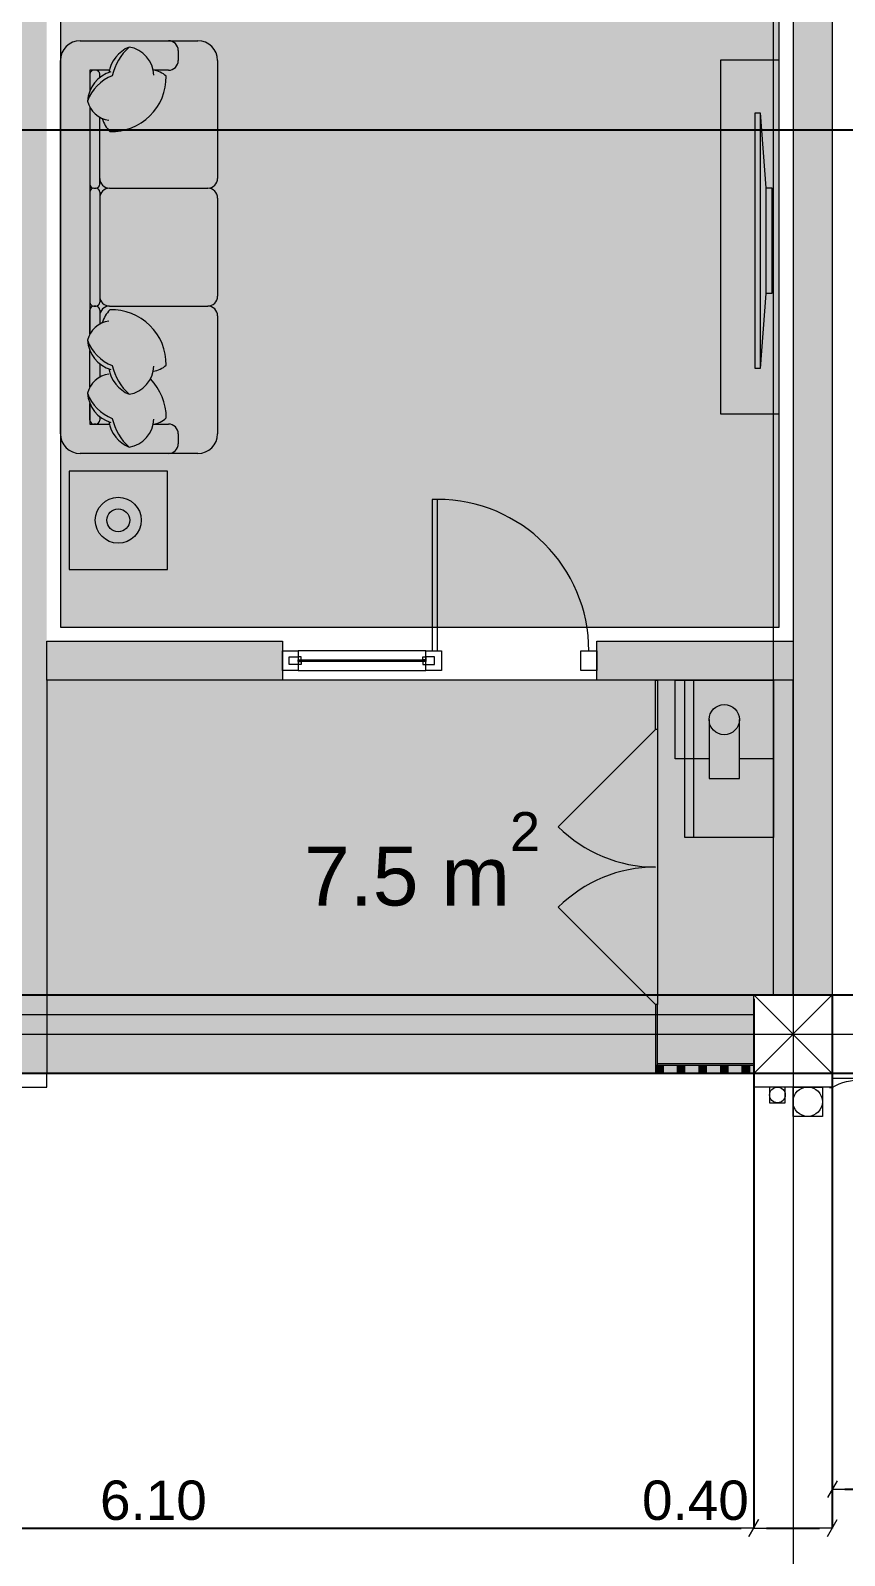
# Model space of a CAD drawing. Header units: millimetres. Extents: x 475616349 to 476941521, y 4620115302 to 4621446928.
# Drawn here: x 476506623 to 476510767, y 4620338040 to 4620345799 of the extents above; entities that cross this region are included whole.
import ezdxf

# ---------------------------------------------------------------- set-up
doc = ezdxf.new("R2010")
doc.units = ezdxf.units.MM
doc.header["$MEASUREMENT"] = 0
for name, color, linetype, lineweight in [('2D Drafting - General_Pen_No__1_Pen_No__7', 7, 'Continuous', 0), ('2D Drafting - General_Pen_No__250_Pen_No__7_Pen_No__250', 7, 'Continuous', 0), ('2D Drafting - General_Pen_No__250_Pen_No__7_Pen_No__7', 7, 'Continuous', 0), ('2D Drafting - General_Pen_No__7_Pen_No__7_Pen_No__7', 7, 'Continuous', 0), ('Doors_Pen_No__7_Pen_No__7_Pen_No__7', 7, 'Continuous', 0), ('G-Anno-Nplt_Pen_No__151', 151, 'Continuous', 0), ('G-Anno-Nplt_Pen_No__4', 7, 'Continuous', 0), ('G-Anno-Nplt_Pen_No__7', 7, 'Continuous', 0), ('gegmebi_Pen_No__1_Pen_No__7', 7, 'Continuous', 0), ('gegmebi_Pen_No__7_Pen_No__7', 7, 'Continuous', 0), ('kar-panjara_Pen_No__7_Pen_No__7_Pen_No__7', 7, 'Continuous', 0), ('New_0_Pen_No__7', 7, 'Continuous', 0), ('New_2D Drafting - General_Pen_No__250_Pen_No__7_Pen_No__255', 255, 'Continuous', 0), ('New_2D Drafting - General_Pen_No__2_Pen_No__250', 7, 'Continuous', 0), ('New_2D Drafting - General_Pen_No__30_Pen_No__9_Pen_No__9_Pen_No__255', 255, 'Continuous', 0), ('New_2D Drafting - General_Pen_No__30_Pen_No__9_Pen_No__9_Pen_No__7', 7, 'Continuous', 0), ('New_G-Anno-Nplt_Pen_No__4', 7, 'Continuous', 0), ('New_G-Anno-Nplt_Pen_No__42', 250, 'Continuous', 0), ('New_reg_nak_Pen_No__250', 7, 'Continuous', 0), ('New_reg_nak_Pen_No__7', 7, 'Continuous', 0), ('New_Structural - Bearing_Pen_No__250', 7, 'Continuous', 0), ('zoma_Pen_No__5_Pen_No__5', 5, 'Continuous', 0)]:
    doc.layers.add(name, color=color, linetype=linetype, lineweight=lineweight)
doc.layers.add('New_--aveji_Pen_No__251', color=7, linetype='Continuous', lineweight=0, true_color=0x656565)
doc.layers.add('zoma', color=7, linetype='Continuous')
doc.styles.add('GENERATED_STYLE_1', font='arial.ttf')
doc.styles.add('GENERATED_STYLE_2', font='arial.ttf')
doc.dimstyles.new('GENERATED_STYLE__10', dxfattribs={"dimtxt": 100, "dimasz": 68.640772, "dimexe": 0.18, "dimexo": 900, "dimgap": 0.09, "dimtad": 1, "dimtih": 1, "dimtoh": 1, "dimlfac": 0.001, "dimzin": 0, "dimdsep": 46, "dimtxsty": 'GENERATED_STYLE_2', "dimblk": 'ARROWHEAD_2', "dimblk1": 'ARROWHEAD_2', "dimblk2": 'ARROWHEAD_2', "dimcen": 0.09, "dimclrd": 7, "dimclre": 7, "dimclrt": 7, "dimadec": 0, "dimazin": 0, "dimtfac": 1, "dimtdec": 4, "dimtmove": 0, "dimatfit": 3, "dimfxl": 1, "dimtolj": 1, "dimtzin": 0, "dimarcsym": 0})
doc.dimstyles.new('GENERATED_STYLE__25', dxfattribs={"dimtxt": 20, "dimasz": 64.421331, "dimexe": 0.18, "dimexo": 3, "dimgap": 0.09, "dimtad": 1, "dimlfac": 0.001, "dimzin": 0, "dimdsep": 46, "dimtxsty": 'GENERATED_STYLE_1', "dimblk": 'ARROWHEAD_2', "dimblk1": 'ARROWHEAD_2', "dimblk2": 'ARROWHEAD_2', "dimcen": 0.09, "dimclrd": 7, "dimclre": 7, "dimclrt": 7, "dimadec": 0, "dimazin": 0, "dimtfac": 1, "dimtdec": 4, "dimtmove": 0, "dimatfit": 3, "dimfxl": 1, "dimtolj": 1, "dimtzin": 0, "dimarcsym": 0})
doc.dimstyles.new('GENERATED_STYLE__29', dxfattribs={"dimtxt": 80.000001, "dimasz": 38, "dimexe": 0.18, "dimexo": 3, "dimgap": 0.09, "dimtad": 1, "dimlfac": 0.001, "dimzin": 0, "dimdsep": 46, "dimtxsty": 'GENERATED_STYLE_2', "dimblk": 'ARROWHEAD_2', "dimblk1": 'ARROWHEAD_2', "dimblk2": 'ARROWHEAD_2', "dimcen": 0.09, "dimclrd": 142, "dimclre": 142, "dimclrt": 142, "dimadec": 0, "dimazin": 0, "dimtfac": 1, "dimtdec": 4, "dimtmove": 0, "dimatfit": 3, "dimfxl": 1, "dimtolj": 1, "dimtzin": 0, "dimarcsym": 0})
doc.dimstyles.new('GENERATED_STYLE__3', dxfattribs={"dimtxt": 200, "dimasz": 64.421331, "dimexe": 0.18, "dimexo": 3, "dimgap": 0.09, "dimtad": 1, "dimtih": 1, "dimtoh": 1, "dimlfac": 0.001, "dimzin": 0, "dimdsep": 46, "dimtxsty": 'GENERATED_STYLE_2', "dimblk": 'ARROWHEAD_2', "dimblk1": 'ARROWHEAD_2', "dimblk2": 'ARROWHEAD_2', "dimcen": 0.09, "dimclrd": 142, "dimclre": 142, "dimclrt": 142, "dimadec": 0, "dimazin": 0, "dimtfac": 1, "dimtdec": 4, "dimtmove": 2, "dimatfit": 3, "dimfxl": 1, "dimtolj": 1, "dimtzin": 0, "dimarcsym": 0})
doc.dimstyles.new('GENERATED_STYLE__9', dxfattribs={"dimtxt": 100, "dimasz": 68.640772, "dimexe": 0.18, "dimexo": 900, "dimgap": 0.09, "dimtad": 1, "dimlfac": 0.001, "dimzin": 0, "dimdsep": 46, "dimtxsty": 'GENERATED_STYLE_2', "dimblk": 'ARROWHEAD_2', "dimblk1": 'ARROWHEAD_2', "dimblk2": 'ARROWHEAD_2', "dimcen": 0.09, "dimclrd": 7, "dimclre": 7, "dimclrt": 7, "dimadec": 0, "dimazin": 0, "dimtfac": 1, "dimtdec": 4, "dimtmove": 0, "dimatfit": 3, "dimfxl": 1, "dimtolj": 1, "dimtzin": 0, "dimarcsym": 0})

# ---------------------------------------------------------------- blocks, each defined once
blk = doc.blocks.new('ARROWHEAD_2')
at = {"color": 0, "linetype": 'Continuous', "lineweight": 0}
for p, q in [((0, 0), (-1, 0)), ((-0.38, -0.66), (0.38, 0.66))]:
    blk.add_line(p, q, dxfattribs=at)
blk = doc.blocks.new('*D4052')
at = {"layer": 'Defpoints', "color": 0, "linetype": 'Continuous', "transparency": 16777216}
for p in [(476504205.1, 4620340893.3), (476510305.1, 4620340876), (476510305.1, 4620338180.3)]:
    blk.add_point(p, dxfattribs=at)
at = {"layer": 'zoma', "color": 142, "linetype": 'Continuous', "lineweight": -2, "transparency": 16777216}
for p, q in [((476504205.1, 4620340890.3), (476504205.1, 4620338180.1)), ((476510305.1, 4620340873), (476510305.1, 4620338180.1)), ((476504269.5, 4620338180.3), (476510240.7, 4620338180.3))]:
    blk.add_line(p, q, dxfattribs=at)
at = {"layer": 'zoma', "color": 142, "linetype": 'Continuous', "lineweight": -2, "transparency": 16777216, "xscale": 64.4213309708986, "yscale": 64.4213309708986, "zscale": 64.4213309708986, "rotation": 180}
blk.add_blockref('ARROWHEAD_2', (476504205.1, 4620338180.3), dxfattribs=at)
at = {"layer": 'zoma', "color": 142, "linetype": 'Continuous', "lineweight": -2, "transparency": 16777216, "xscale": 64.4213309708986, "yscale": 64.4213309708986, "zscale": 64.4213309708986}
blk.add_blockref('ARROWHEAD_2', (476510305.1, 4620338180.3), dxfattribs=at)
at = {"layer": 'zoma', "color": 142, "linetype": 'Continuous', "lineweight": 0, "transparency": 16777216, "insert": (476507248.8, 4620338320.3), "char_height": 200, "attachment_point": 5, "style": 'GENERATED_STYLE_2'}
blk.add_mtext('\\A1;6.10', dxfattribs=at)
blk = doc.blocks.new('*D4053')
at = {"layer": 'Defpoints', "color": 0, "linetype": 'Continuous', "transparency": 16777216}
for p in [(476510305.1, 4620340876), (476510705.1, 4620340893.3), (476510705.1, 4620338180.3)]:
    blk.add_point(p, dxfattribs=at)
at = {"layer": 'zoma', "color": 142, "linetype": 'Continuous', "lineweight": -2, "transparency": 16777216}
for p, q in [((476510305.1, 4620340873), (476510305.1, 4620338180.1)), ((476510705.1, 4620340890.3), (476510705.1, 4620338180.1)), ((476510369.5, 4620338180.3), (476510640.7, 4620338180.3))]:
    blk.add_line(p, q, dxfattribs=at)
at = {"layer": 'zoma', "color": 142, "linetype": 'Continuous', "lineweight": -2, "transparency": 16777216, "xscale": 64.4213309708986, "yscale": 64.4213309708986, "zscale": 64.4213309708986, "rotation": 180}
blk.add_blockref('ARROWHEAD_2', (476510305.1, 4620338180.3), dxfattribs=at)
at = {"layer": 'zoma', "color": 142, "linetype": 'Continuous', "lineweight": -2, "transparency": 16777216, "xscale": 64.4213309708986, "yscale": 64.4213309708986, "zscale": 64.4213309708986}
blk.add_blockref('ARROWHEAD_2', (476510705.1, 4620338180.3), dxfattribs=at)
at = {"layer": 'zoma', "color": 142, "linetype": 'Continuous', "lineweight": 0, "transparency": 16777216, "insert": (476510008.2, 4620338320.3), "char_height": 200, "attachment_point": 5, "style": 'GENERATED_STYLE_2'}
blk.add_mtext('\\A1;0.40', dxfattribs=at)
blk = doc.blocks.new('*D4054')
at = {"layer": 'Defpoints', "color": 0, "linetype": 'Continuous', "transparency": 16777216}
for p in [(476510705.1, 4620340893.3), (476511005.1, 4620340893.7), (476511005.1, 4620338377.4)]:
    blk.add_point(p, dxfattribs=at)
at = {"layer": 'zoma', "color": 7, "linetype": 'Continuous', "lineweight": -2, "transparency": 16777216}
for p, q in [((476510705.1, 4620340890.3), (476510705.1, 4620338377.2)), ((476511005.1, 4620340890.7), (476511005.1, 4620338377.2)), ((476510769.5, 4620338377.4), (476510940.7, 4620338377.4))]:
    blk.add_line(p, q, dxfattribs=at)
at = {"layer": 'zoma', "color": 7, "linetype": 'Continuous', "lineweight": -2, "transparency": 16777216, "xscale": 64.4213309708986, "yscale": 64.4213309708986, "zscale": 64.4213309708986, "rotation": 180}
blk.add_blockref('ARROWHEAD_2', (476510705.1, 4620338377.4), dxfattribs=at)
at = {"layer": 'zoma', "color": 7, "linetype": 'Continuous', "lineweight": -2, "transparency": 16777216, "xscale": 64.4213309708986, "yscale": 64.4213309708986, "zscale": 64.4213309708986}
blk.add_blockref('ARROWHEAD_2', (476511005.1, 4620338377.4), dxfattribs=at)
at = {"layer": 'zoma', "color": 7, "linetype": 'Continuous', "lineweight": 0, "transparency": 16777216, "insert": (476510848.8, 4620338387.7), "char_height": 20, "attachment_point": 5, "style": 'GENERATED_STYLE_1'}
blk.add_mtext('\\A1;0.30', dxfattribs=at)
blk = doc.blocks.new('*D3923')
at = {"layer": 'Defpoints', "color": 0, "linetype": 'Continuous', "transparency": 16777216}
for p in [(476467805.1, 4620355693.7), (476533682.1, 4620355693.7), (476467805.1, 4620340493.7)]:
    blk.add_point(p, dxfattribs=at)
at = {"layer": 'zoma', "color": 7, "linetype": 'Continuous', "lineweight": -2, "transparency": 16777216}
for p, q in [((476468705.1, 4620355693.7), (476533682.3, 4620355693.7)), ((476533682.1, 4620355625.1), (476533682.1, 4620348251.7)), ((476533682.1, 4620340562.4), (476533682.1, 4620347923.8)), ((476468705.1, 4620340493.7), (476533682.3, 4620340493.7))]:
    blk.add_line(p, q, dxfattribs=at)
at = {"layer": 'zoma', "color": 7, "linetype": 'Continuous', "lineweight": -2, "transparency": 16777216, "xscale": 68.64077230571034, "yscale": 68.64077230571034, "zscale": 68.64077230571034}
for p, rotation in [((476533682.1, 4620355693.7), 90), ((476533682.1, 4620340493.7), 270)]:
    blk.add_blockref('ARROWHEAD_2', p, dxfattribs=dict(at, rotation=rotation))
at = {"layer": 'zoma', "color": 7, "linetype": 'Continuous', "lineweight": 0, "transparency": 16777216, "insert": (476533682.1, 4620348087.8), "char_height": 100, "attachment_point": 5, "rotation": 90, "style": 'GENERATED_STYLE_2'}
blk.add_mtext('\\A1;15.20', dxfattribs=at)
blk = doc.blocks.new('*D3924')
at = {"layer": 'Defpoints', "color": 0, "linetype": 'Continuous', "transparency": 16777216}
for p in [(476467805.1, 4620340893.7), (476533022.8, 4620340893.7), (476467805.1, 4620340493.7)]:
    blk.add_point(p, dxfattribs=at)
at = {"layer": 'zoma', "color": 7, "linetype": 'Continuous', "lineweight": -2, "transparency": 16777216}
for p, q in [((476468705.1, 4620340893.7), (476533022.9, 4620340893.7)), ((476533022.8, 4620340825.1), (476533022.8, 4620340562.4)), ((476468705.1, 4620340493.7), (476533022.9, 4620340493.7)), ((476533022.8, 4620340493.7), (476533022.8, 4620340196.9))]:
    blk.add_line(p, q, dxfattribs=at)
at = {"layer": 'zoma', "color": 7, "linetype": 'Continuous', "lineweight": -2, "transparency": 16777216, "xscale": 68.64077230571034, "yscale": 68.64077230571034, "zscale": 68.64077230571034}
for p, rotation in [((476533022.8, 4620340893.7), 90), ((476533022.8, 4620340493.7), 270)]:
    blk.add_blockref('ARROWHEAD_2', p, dxfattribs=dict(at, rotation=rotation))
at = {"layer": 'zoma', "color": 7, "linetype": 'Continuous', "lineweight": 0, "transparency": 16777216, "insert": (476532893, 4620340196.9), "char_height": 100, "attachment_point": 5, "rotation": 90, "style": 'GENERATED_STYLE_2'}
blk.add_mtext('\\A1;0.40', dxfattribs=at)
blk = doc.blocks.new('*D3925')
at = {"layer": 'Defpoints', "color": 0, "linetype": 'Continuous', "transparency": 16777216}
for p in [(476531705.1, 4620345093.7), (476532893, 4620345093.7), (476467805.1, 4620340893.7)]:
    blk.add_point(p, dxfattribs=at)
at = {"layer": 'zoma', "color": 7, "linetype": 'Continuous', "lineweight": -2, "transparency": 16777216}
for p, q in [((476532605.1, 4620345093.7), (476532893.2, 4620345093.7)), ((476532893, 4620345025.1), (476532893, 4620343119.2)), ((476532893, 4620340962.4), (476532893, 4620342855.6)), ((476468705.1, 4620340893.7), (476532893.2, 4620340893.7))]:
    blk.add_line(p, q, dxfattribs=at)
at = {"layer": 'zoma', "color": 7, "linetype": 'Continuous', "lineweight": -2, "transparency": 16777216, "xscale": 68.64077230571034, "yscale": 68.64077230571034, "zscale": 68.64077230571034}
for p, rotation in [((476532893, 4620345093.7), 90), ((476532893, 4620340893.7), 270)]:
    blk.add_blockref('ARROWHEAD_2', p, dxfattribs=dict(at, rotation=rotation))
at = {"layer": 'zoma', "color": 7, "linetype": 'Continuous', "lineweight": 0, "transparency": 16777216, "insert": (476532893, 4620342987.4), "char_height": 100, "attachment_point": 5, "rotation": 90, "style": 'GENERATED_STYLE_2'}
blk.add_mtext('\\A1;4.20', dxfattribs=at)
blk = doc.blocks.new('*D3926')
at = {"layer": 'Defpoints', "color": 0, "linetype": 'Continuous', "transparency": 16777216}
for p in [(476467805.1, 4620345293.7), (476533022.8, 4620345293.7), (476531705.1, 4620345093.7)]:
    blk.add_point(p, dxfattribs=at)
at = {"layer": 'zoma', "color": 7, "linetype": 'Continuous', "lineweight": -2, "transparency": 16777216}
for p, q in [((476468705.1, 4620345293.7), (476533022.9, 4620345293.7)), ((476533022.8, 4620345225.1), (476533022.8, 4620345162.4)), ((476532605.1, 4620345093.7), (476533022.9, 4620345093.7)), ((476533022.8, 4620345093.7), (476533022.8, 4620344796.9))]:
    blk.add_line(p, q, dxfattribs=at)
at = {"layer": 'zoma', "color": 7, "linetype": 'Continuous', "lineweight": -2, "transparency": 16777216, "xscale": 68.64077230571034, "yscale": 68.64077230571034, "zscale": 68.64077230571034}
for p, rotation in [((476533022.8, 4620345293.7), 90), ((476533022.8, 4620345093.7), 270)]:
    blk.add_blockref('ARROWHEAD_2', p, dxfattribs=dict(at, rotation=rotation))
at = {"layer": 'zoma', "color": 7, "linetype": 'Continuous', "lineweight": 0, "transparency": 16777216, "insert": (476532893, 4620344796.9), "char_height": 100, "attachment_point": 5, "rotation": 90, "style": 'GENERATED_STYLE_2'}
blk.add_mtext('\\A1;0.20', dxfattribs=at)
blk = doc.blocks.new('*D3927')
at = {"layer": 'Defpoints', "color": 0, "linetype": 'Continuous', "transparency": 16777216}
for p in [(476467805.1, 4620347893.7), (476532893, 4620347893.7), (476467805.1, 4620345293.7)]:
    blk.add_point(p, dxfattribs=at)
at = {"layer": 'zoma', "color": 7, "linetype": 'Continuous', "lineweight": -2, "transparency": 16777216}
for p, q in [((476468705.1, 4620347893.7), (476532893.2, 4620347893.7)), ((476532893, 4620347825.1), (476532893, 4620346718.1)), ((476532893, 4620345362.4), (476532893, 4620346456.8)), ((476468705.1, 4620345293.7), (476532893.2, 4620345293.7))]:
    blk.add_line(p, q, dxfattribs=at)
at = {"layer": 'zoma', "color": 7, "linetype": 'Continuous', "lineweight": -2, "transparency": 16777216, "xscale": 68.64077230571034, "yscale": 68.64077230571034, "zscale": 68.64077230571034}
for p, rotation in [((476532893, 4620347893.7), 90), ((476532893, 4620345293.7), 270)]:
    blk.add_blockref('ARROWHEAD_2', p, dxfattribs=dict(at, rotation=rotation))
at = {"layer": 'zoma', "color": 7, "linetype": 'Continuous', "lineweight": 0, "transparency": 16777216, "insert": (476532893, 4620346587.4), "char_height": 100, "attachment_point": 5, "rotation": 90, "style": 'GENERATED_STYLE_2'}
blk.add_mtext('\\A1;2.60', dxfattribs=at)
blk = doc.blocks.new('*D3947')
at = {"layer": 'Defpoints', "color": 0, "linetype": 'Continuous', "transparency": 16777216}
for p in [(476467805.1, 4620340493.8), (476531355.1, 4620340493.8), (476531705.1, 4620330975.6)]:
    blk.add_point(p, dxfattribs=at)
at = {"layer": 'zoma', "color": 7, "linetype": 'Continuous', "lineweight": -2, "transparency": 16777216}
for p, q in [((476468705.1, 4620340493.8), (476531355.3, 4620340493.8)), ((476531355.1, 4620340425.1), (476531355.1, 4620335848.4)), ((476531355.1, 4620331044.3), (476531355.1, 4620335589.5)), ((476530805.1, 4620330975.6), (476531354.9, 4620330975.6))]:
    blk.add_line(p, q, dxfattribs=at)
at = {"layer": 'zoma', "color": 7, "linetype": 'Continuous', "lineweight": -2, "transparency": 16777216, "xscale": 68.64077230571034, "yscale": 68.64077230571034, "zscale": 68.64077230571034}
for p, rotation in [((476531355.1, 4620340493.8), 90), ((476531355.1, 4620330975.6), 270)]:
    blk.add_blockref('ARROWHEAD_2', p, dxfattribs=dict(at, rotation=rotation))
at = {"layer": 'zoma', "color": 7, "linetype": 'Continuous', "lineweight": 0, "transparency": 16777216, "insert": (476531355.1, 4620335719), "char_height": 100, "attachment_point": 5, "rotation": 90, "style": 'GENERATED_STYLE_2'}
blk.add_mtext('\\A1;9.52', dxfattribs=at)

msp = doc.modelspace()

# ---------------------------------------------------------------- hatches: boundary and pattern name
at = {"layer": '2D Drafting - General_Pen_No__250_Pen_No__7_Pen_No__7', "linetype": 'Continuous', "lineweight": 0}
for points in [[(476506505.502, 4620340693.278), (476506705.502, 4620340693.278), (476506705.502, 4620347893.269), (476506505.502, 4620347893.269)], [(476510505.084, 4620347893.269), (476510505.084, 4620340893.269), (476510705.084, 4620340893.269), (476510705.084, 4620347893.269)], [(476507905.504, 4620342493.269), (476506705.502, 4620342493.269), (476506705.502, 4620342693.269), (476507905.504, 4620342693.269)], [(476510505.084, 4620342493.269), (476509505.504, 4620342493.269), (476509505.504, 4620342693.269), (476510505.084, 4620342693.269)], [(476509815.084, 4620342493.268), (476509815.084, 4620342243.268), (476509805.084, 4620342243.268), (476509805.084, 4620342493.268)], [(476509805.084, 4620340843.268), (476509805.084, 4620340533.268), (476509815.084, 4620340533.268), (476509815.084, 4620340843.268)], [(476506705.502, 4620340493.278), (476506204.847, 4620340493.278), (476506204.847, 4620340693.278), (476506705.502, 4620340693.278)], [(476509815.084, 4620340543.268), (476510305.084, 4620340543.268), (476510305.084, 4620340533.268), (476509815.084, 4620340533.268)]]:
    msp.add_hatch(color=7, dxfattribs=at).paths.add_polyline_path(points)
at = {"layer": 'G-Anno-Nplt_Pen_No__151', "linetype": 'Continuous', "lineweight": 0, "true_color": 0x1f2f3f}
msp.add_hatch(color=169, dxfattribs=at).paths.add_polyline_path([(476504205.077, 4620350363.602), (476504605.044, 4620350363.602), (476504605.044, 4620349753.226), (476504275.077, 4620349753.226), (476504275.077, 4620348363.269), (476504275.077, 4620348163.269), (476506775.502, 4620348163.269), (476506775.502, 4620342763.269), (476510435.077, 4620342763.269), (476510435.077, 4620347823.269), (476510235.084, 4620347823.269), (476510235.084, 4620348123.269), (476510035.084, 4620348123.269), (476510035.084, 4620348803.457), (476510435.077, 4620348803.457), (476510435.077, 4620354323.269), (476507334.895, 4620354323.269), (476507334.895, 4620355423.269), (476504275.076, 4620355423.269), (476504275.077, 4620355223.269), (476504275.077, 4620351960.906), (476504205.077, 4620351960.906)])
at = {"layer": 'New_2D Drafting - General_Pen_No__250_Pen_No__7_Pen_No__255', "linetype": 'Continuous', "lineweight": 0}
for points in [[(476510405.084, 4620342493.265), (476509905.084, 4620342493.261), (476509905.087, 4620342093.265), (476510078.073, 4620342093.267), (476510078.073, 4620341993.264), (476510232.099, 4620341993.265), (476510232.098, 4620342093.268), (476510405.087, 4620342093.27)], [(476510405.084, 4620342493.265), (476509955.084, 4620342493.265), (476509955.084, 4620341693.265), (476510405.084, 4620341693.265)]]:
    msp.add_hatch(color=255, dxfattribs=at).paths.add_polyline_path(points)
at = {"layer": 'New_2D Drafting - General_Pen_No__30_Pen_No__9_Pen_No__9_Pen_No__255', "linetype": 'Continuous', "lineweight": 0}
for points in [[(476509845.084, 4620340493.268), (476509845.084, 4620340533.268), (476509805.084, 4620340533.268), (476509805.084, 4620340493.268)], [(476509955.084, 4620340493.268), (476509955.084, 4620340533.268), (476509915.084, 4620340533.268), (476509915.084, 4620340493.268)], [(476510065.084, 4620340493.268), (476510065.084, 4620340533.268), (476510025.084, 4620340533.268), (476510025.084, 4620340493.268)], [(476510175.084, 4620340493.268), (476510175.084, 4620340533.268), (476510135.084, 4620340533.268), (476510135.084, 4620340493.268)], [(476510285.084, 4620340493.268), (476510285.084, 4620340533.268), (476510245.084, 4620340533.268), (476510245.084, 4620340493.268)]]:
    msp.add_hatch(color=255, dxfattribs=at).paths.add_polyline_path(points)
at = {"layer": 'New_G-Anno-Nplt_Pen_No__42', "linetype": 'Continuous', "lineweight": 0}
msp.add_hatch(color=250, dxfattribs=at).paths.add_polyline_path([(476506705.502, 4620342493.269), (476506705.502, 4620340493.269), (476510305.084, 4620340493.269), (476510305.084, 4620340893.269), (476510505.084, 4620340893.269), (476510505.084, 4620342493.269)])

# ---------------------------------------------------------------- linework, layer by layer
at = {"layer": '2D Drafting - General_Pen_No__1_Pen_No__7', "color": 7, "linetype": 'Continuous', "lineweight": 0}
for p, q in [((476510305.084, 4620340493.269), (476510705.084, 4620340893.269)), ((476510705.084, 4620340493.269), (476510305.084, 4620340893.269))]:
    msp.add_line(p, q, dxfattribs=at)
at = {"layer": '2D Drafting - General_Pen_No__1_Pen_No__7', "color": 7, "linetype": 'Continuous', "lineweight": 0, "flags": 128}
for points in [[(476510405.084, 4620340893.269), (476510405.084, 4620347893.269), (476510705.084, 4620347893.269), (476510705.084, 4620340893.269)], [(476510705.084, 4620340493.269), (476510305.084, 4620340493.269), (476510305.084, 4620340893.269), (476510705.084, 4620340893.269)], [(476510305.084, 4620340493.269), (476504205.084, 4620340493.269), (476504205.084, 4620340793.269), (476510305.084, 4620340793.269)]]:
    msp.add_lwpolyline(points, close=True, dxfattribs=at)
at = {"layer": '2D Drafting - General_Pen_No__1_Pen_No__7', "color": 7, "linetype": 'Continuous', "lineweight": 0}
for centre, radius in [((476510425.835, 4620340383.75), 40), ((476510580.064, 4620340349.097), 75)]:
    msp.add_circle(centre, radius, dxfattribs=at)
at = {"layer": '2D Drafting - General_Pen_No__250_Pen_No__7_Pen_No__250', "color": 7, "linetype": 'Continuous', "lineweight": 0, "flags": 128}
for points in [[(476507905.504, 4620342493.269), (476506705.502, 4620342493.269), (476506705.502, 4620342693.269), (476507905.504, 4620342693.269)], [(476510505.084, 4620342493.269), (476509505.504, 4620342493.269), (476509505.504, 4620342693.269), (476510505.084, 4620342693.269)], [(476509815.084, 4620342493.268), (476509815.084, 4620342243.268), (476509805.084, 4620342243.268), (476509805.084, 4620342493.268)], [(476509805.084, 4620340843.268), (476509805.084, 4620340533.268), (476509815.084, 4620340533.268), (476509815.084, 4620340843.268)], [(476509815.084, 4620340543.268), (476510305.084, 4620340543.268), (476510305.084, 4620340533.268), (476509815.084, 4620340533.268)]]:
    msp.add_lwpolyline(points, close=True, dxfattribs=at)
at = {"layer": '2D Drafting - General_Pen_No__7_Pen_No__7_Pen_No__7', "color": 7, "linetype": 'Continuous', "lineweight": 0, "flags": 128}
msp.add_lwpolyline([(476507985.509, 4620342543.306), (476508635.509, 4620342543.335), (476508635.504, 4620342643.274), (476507985.504, 4620342643.246)], close=True, dxfattribs=at)
at = {"layer": '2D Drafting - General_Pen_No__7_Pen_No__7_Pen_No__7', "color": 7, "linetype": 'Continuous', "lineweight": 0}
msp.add_arc((476508695.193, 4620342643.287), 770.311, 0.0057374, 90.0025306, dxfattribs=at)
at = {"layer": 'Doors_Pen_No__7_Pen_No__7_Pen_No__7', "color": 7, "linetype": 'Continuous', "lineweight": 0, "flags": 128}
msp.add_lwpolyline([(476508668.527, 4620342643.286), (476508695.193, 4620342643.287), (476508695.159, 4620343413.598), (476508668.493, 4620343413.597)], close=True, dxfattribs=at)
at = {"layer": 'G-Anno-Nplt_Pen_No__4', "color": 7, "linetype": 'Continuous', "lineweight": 0, "flags": 128}
msp.add_lwpolyline([(476504205.077, 4620350363.602), (476504605.044, 4620350363.602), (476504605.044, 4620349753.226), (476504275.077, 4620349753.226), (476504275.077, 4620348363.269), (476504275.077, 4620348163.269), (476506775.502, 4620348163.269), (476506775.502, 4620342763.269), (476510435.077, 4620342763.269), (476510435.077, 4620347823.269), (476510235.084, 4620347823.269), (476510235.084, 4620348123.269), (476510035.084, 4620348123.269), (476510035.084, 4620348803.457), (476510435.077, 4620348803.457), (476510435.077, 4620354323.269), (476507334.895, 4620354323.269), (476507334.895, 4620355423.269), (476504275.076, 4620355423.269), (476504275.077, 4620355223.269), (476504275.077, 4620351960.906), (476504205.077, 4620351960.906)], close=True, dxfattribs=at)
at = {"layer": 'gegmebi_Pen_No__1_Pen_No__7', "color": 7, "linetype": 'Continuous', "lineweight": 0, "flags": 128}
for points in [[(476510078.073, 4620342093.267), (476509905.087, 4620342093.265), (476509905.084, 4620342493.261), (476510405.084, 4620342493.265), (476510405.087, 4620342093.27), (476510232.098, 4620342093.268)], [(476510078.071, 4620342293.265), (476510078.073, 4620341993.264), (476510232.099, 4620341993.265), (476510232.097, 4620342293.266)]]:
    msp.add_lwpolyline(points, dxfattribs=at)
at = {"layer": 'gegmebi_Pen_No__7_Pen_No__7', "color": 7, "linetype": 'Continuous', "lineweight": 0}
for p, q in [((476510385.835, 4620340423.75), (476510385.835, 4620340343.75)), ((476510465.835, 4620340423.75), (476510385.835, 4620340423.75)), ((476510465.835, 4620340343.75), (476510465.835, 4620340423.75)), ((476510505.064, 4620340274.097), (476510505.064, 4620340424.097)), ((476510505.064, 4620340424.097), (476510655.064, 4620340424.097)), ((476510655.064, 4620340424.097), (476510655.064, 4620340274.097)), ((476510385.835, 4620340343.75), (476510465.835, 4620340343.75)), ((476510655.064, 4620340274.097), (476510505.064, 4620340274.097))]:
    msp.add_line(p, q, dxfattribs=at)
at = {"layer": 'kar-panjara_Pen_No__7_Pen_No__7_Pen_No__7', "color": 7, "linetype": 'Continuous', "lineweight": 0, "flags": 128}
for points in [[(476507985.509, 4620342543.306), (476507905.509, 4620342543.303), (476507905.504, 4620342643.303), (476507985.504, 4620342643.306)], [(476507940.506, 4620342613.244), (476507985.506, 4620342613.246), (476507985.506, 4620342598.246), (476507985.507, 4620342588.246), (476508000.507, 4620342588.246), (476508000.507, 4620342573.246), (476507940.507, 4620342573.244)], [(476508000.506, 4620342613.246), (476507985.506, 4620342613.246), (476507985.506, 4620342598.246), (476508000.506, 4620342598.246)], [(476507985.506, 4620342598.246), (476508635.506, 4620342598.274), (476508635.507, 4620342588.274), (476507985.507, 4620342588.246)], [(476508620.506, 4620342613.274), (476508635.506, 4620342613.274), (476508635.506, 4620342598.274), (476508620.506, 4620342598.274)], [(476508680.506, 4620342613.276), (476508635.506, 4620342613.274), (476508635.506, 4620342598.274), (476508635.507, 4620342588.274), (476508620.507, 4620342588.274), (476508620.507, 4620342573.274), (476508680.507, 4620342573.276)], [(476508715.509, 4620342543.278), (476508635.509, 4620342543.274), (476508635.504, 4620342643.274), (476508715.504, 4620342643.278)], [(476509505.509, 4620342543.355), (476509425.509, 4620342543.352), (476509425.504, 4620342643.352), (476509505.504, 4620342643.355)]]:
    msp.add_lwpolyline(points, close=True, dxfattribs=at)
at = {"layer": 'New_--aveji_Pen_No__251', "color": 251, "linetype": 'Continuous', "lineweight": 0, "true_color": 0x656565}
for points in [[(476510135.078, 4620345648.83), (476510135.077, 4620343848.83), (476510435.077, 4620343848.83), (476510435.078, 4620345648.83)], [(476510366.477, 4620344461.433), (476510338.387, 4620344080.157), (476510312.554, 4620344080.157), (476510312.555, 4620345380.157), (476510338.387, 4620345380.157), (476510366.477, 4620344998.882)]]:
    msp.add_lwpolyline(points, close=True, dxfattribs=at)
for points in [[(476510338.387, 4620345380.157), (476510338.387, 4620344080.157)], [(476510366.477, 4620344998.882), (476510396.477, 4620344998.882), (476510396.477, 4620344461.433), (476510366.477, 4620344461.433)]]:
    msp.add_lwpolyline(points, dxfattribs=at)
at = {"layer": 'New_0_Pen_No__7', "color": 7, "linetype": 'Continuous', "lineweight": 0}
for p, q in [((476506875.502, 4620345747.252), (476507475.502, 4620345747.252)), ((476507375.502, 4620345697.252), (476507375.502, 4620345647.252)), ((476506775.502, 4620343747.252), (476506775.502, 4620345647.252)), ((476507023.764, 4620345597.252), (476506925.502, 4620345597.252)), ((476506925.502, 4620345597.252), (476506925.502, 4620345492.066)), ((476506955.502, 4620345597.252), (476506945.502, 4620345597.252)), ((476507325.502, 4620345597.252), (476507248.034, 4620345597.252)), ((476507575.502, 4620345647.252), (476507575.502, 4620345047.252)), ((476506925.502, 4620345577.252), (476506925.502, 4620345492.066)), ((476506975.502, 4620345559.096), (476506975.502, 4620345577.252)), ((476506925.502, 4620345408.884), (476506925.502, 4620344254.968)), ((476506975.502, 4620345017.252), (476506975.502, 4620345358.537)), ((476506945.502, 4620344997.252), (476506955.502, 4620344997.252)), ((476506945.502, 4620344997.252), (476506955.502, 4620344997.252)), ((476506975.502, 4620344977.252), (476506975.502, 4620344417.252)), ((476507025.502, 4620344997.252), (476507525.502, 4620344997.252)), ((476507575.502, 4620344947.252), (476507575.502, 4620344447.252)), ((476506925.502, 4620344254.968), (476506925.502, 4620344377.252)), ((476506955.502, 4620344397.252), (476506945.502, 4620344397.252)), ((476506945.502, 4620344397.252), (476506955.502, 4620344397.252)), ((476506975.502, 4620344377.252), (476506975.502, 4620344305.315)), ((476507025.502, 4620344397.252), (476507525.502, 4620344397.252)), ((476507575.502, 4620344347.252), (476507575.502, 4620343747.252)), ((476506925.502, 4620343985.62), (476506925.502, 4620344171.786)), ((476506975.502, 4620344104.756), (476506975.502, 4620344035.967)), ((476506925.502, 4620343817.252), (476506925.502, 4620343902.438)), ((476506925.502, 4620343902.438), (476506925.502, 4620343797.252)), ((476506975.502, 4620343835.408), (476506975.502, 4620343817.252)), ((476506925.502, 4620343797.252), (476507023.764, 4620343797.252)), ((476506955.502, 4620343797.252), (476506945.502, 4620343797.252)), ((476507248.034, 4620343797.252), (476507325.502, 4620343797.252)), ((476507375.502, 4620343747.252), (476507375.502, 4620343697.252)), ((476507475.502, 4620343647.252), (476506875.502, 4620343647.252)), ((476507319.778, 4620343557.668), (476506819.778, 4620343557.668)), ((476506819.778, 4620343557.668), (476506819.778, 4620343057.668)), ((476507319.778, 4620343057.668), (476507319.778, 4620343557.668)), ((476506819.778, 4620343057.668), (476507319.778, 4620343057.668))]:
    msp.add_line(p, q, dxfattribs=at)
for radius in [116.667, 58.333]:
    msp.add_circle((476507069.778, 4620343307.668), radius, dxfattribs=at)
for centre, radius, start, end in [((476506875.502, 4620345647.252), 100, 90, 180), ((476507195.055, 4620345552.951), 176.927, 113.3151575, 169.361361), ((476507323.969, 4620345500.118), 293.149, 132.7367867, 166.3508256), ((476507100.43, 4620345566.723), 150.728, 2.0671544, 80.6071491), ((476507325.502, 4620345697.252), 50, 0, 90), ((476507475.502, 4620345647.252), 100, 0, 90), ((476506945.502, 4620345577.252), 20, 90, 180), ((476506955.502, 4620345577.252), 20, 0, 90), ((476507235.61, 4620345484.859), 113.183, 46.1116117, 83.7097472), ((476507325.502, 4620345647.252), 50, 270, 0), ((476507082.802, 4620345426.894), 170.267, 107.2713634, 175.4668019), ((476507120.305, 4620345363.859), 220.903, 111.5682541, 159.7406247), ((476507035.965, 4620345563.619), 278.124, 268.2850142, 0.5789367), ((476507039.539, 4620345472.133), 130.403, 194.106375, 262.2319839), ((476507143.008, 4620345398.968), 161.732, 196.7792925, 224.494503), ((476506945.502, 4620345017.252), 20, 180, 270), ((476506945.502, 4620344977.252), 20, 90, 180), ((476506955.502, 4620345017.252), 20, 270, 0), ((476506955.502, 4620344977.252), 20, 0, 90), ((476507025.502, 4620345047.252), 50, 180, 270), ((476507025.502, 4620344947.252), 50, 90, 180), ((476507525.502, 4620345047.252), 50, 270, 0), ((476507525.502, 4620344947.252), 50, 0, 90), ((476507025.502, 4620344447.252), 50, 180, 270), ((476507525.502, 4620344447.252), 50, 270, 0), ((476506945.502, 4620344417.252), 20, 180, 270), ((476506945.502, 4620344377.252), 20, 90, 180), ((476506955.502, 4620344417.252), 20, 270, 0), ((476506955.502, 4620344377.252), 20, 0, 90), ((476507025.502, 4620344347.252), 50, 90, 180), ((476507143.008, 4620344264.884), 161.732, 135.5055551, 163.2207075), ((476507035.965, 4620344100.233), 278.124, 359.4210633, 91.7149858), ((476507525.502, 4620344347.252), 50, 0, 90), ((476507039.539, 4620344191.718), 130.403, 97.7680161, 165.893625), ((476507120.305, 4620344299.993), 220.903, 200.2593753, 248.4317459), ((476507082.802, 4620344236.958), 170.267, 184.5331981, 252.7286366), ((476507039.539, 4620343922.37), 130.403, 97.7680161, 165.893625), ((476507195.055, 4620344110.901), 176.927, 190.638639, 246.6848425), ((476507323.969, 4620344163.733), 293.149, 193.6491744, 227.2632133), ((476507100.43, 4620344097.129), 150.728, 279.3928509, 357.9328456), ((476507235.61, 4620344178.993), 113.183, 276.2902528, 313.8883883), ((476507035.965, 4620343830.885), 278.124, 359.4210633, 44.7117083), ((476507120.305, 4620344030.645), 220.903, 200.2593753, 248.4317459), ((476507082.802, 4620343967.61), 170.267, 184.5331981, 252.7286366), ((476506945.502, 4620343817.252), 20, 180, 270), ((476506955.502, 4620343817.252), 20, 270, 0), ((476507195.055, 4620343841.553), 176.927, 190.638639, 246.6848425), ((476507323.969, 4620343894.385), 293.149, 193.6491744, 227.2632133), ((476507100.43, 4620343827.781), 150.728, 279.3928509, 357.9328456), ((476507235.61, 4620343909.645), 113.183, 276.2902528, 313.8883883), ((476506875.502, 4620343747.252), 100, 180, 270), ((476507325.502, 4620343747.252), 50, 0, 90), ((476507475.502, 4620343747.252), 100, 270, 0), ((476507325.502, 4620343697.252), 50, 270, 0)]:
    msp.add_arc(centre, radius, start, end, dxfattribs=at)
at = {"layer": 'New_2D Drafting - General_Pen_No__30_Pen_No__9_Pen_No__9_Pen_No__7', "color": 7, "linetype": 'Continuous', "lineweight": 0, "flags": 128}
for points in [[(476509845.084, 4620340493.268), (476509845.084, 4620340533.268), (476509805.084, 4620340533.268), (476509805.084, 4620340493.268)], [(476509955.084, 4620340493.268), (476509955.084, 4620340533.268), (476509915.084, 4620340533.268), (476509915.084, 4620340493.268)], [(476510065.084, 4620340493.268), (476510065.084, 4620340533.268), (476510025.084, 4620340533.268), (476510025.084, 4620340493.268)], [(476510175.084, 4620340493.268), (476510175.084, 4620340533.268), (476510135.084, 4620340533.268), (476510135.084, 4620340493.268)], [(476510285.084, 4620340493.268), (476510285.084, 4620340533.268), (476510245.084, 4620340533.268), (476510245.084, 4620340493.268)]]:
    msp.add_lwpolyline(points, close=True, dxfattribs=at)
at = {"layer": 'New_G-Anno-Nplt_Pen_No__4', "color": 7, "linetype": 'Continuous', "lineweight": 0, "flags": 128}
msp.add_lwpolyline([(476506705.502, 4620342493.269), (476506705.502, 4620340493.269), (476510305.084, 4620340493.269), (476510305.084, 4620340893.269), (476510505.084, 4620340893.269), (476510505.084, 4620342493.269)], close=True, dxfattribs=at)
at = {"layer": 'New_reg_nak_Pen_No__250', "color": 7, "linetype": 'Continuous', "lineweight": 0}
for p, q in [((476510000.562, 4620341693.265), (476510000.562, 4620342493.265)), ((476509815.084, 4620342243.268), (476509815.084, 4620340843.268))]:
    msp.add_line(p, q, dxfattribs=at)
at = {"layer": 'New_reg_nak_Pen_No__250', "color": 7, "linetype": 'Continuous', "lineweight": 0, "flags": 128}
msp.add_lwpolyline([(476510405.084, 4620342493.265), (476510405.084, 4620341693.265), (476509955.084, 4620341693.265), (476509955.084, 4620342493.265)], close=True, dxfattribs=at)
at = {"layer": 'New_reg_nak_Pen_No__250', "color": 7, "linetype": 'Continuous', "lineweight": 0}
msp.add_circle((476510155.084, 4620342293.265), 77.013, dxfattribs=at)
at = {"layer": 'New_reg_nak_Pen_No__7', "color": 7, "linetype": 'Continuous', "lineweight": 0, "flags": 128}
for points in [[(476500705.502, 4620340493.276), (476500705.502, 4620340423.269), (476506705.502, 4620340423.269), (476506705.502, 4620340493.276)], [(476510705.084, 4620340493.269), (476510705.084, 4620340423.615), (476510305.084, 4620340423.615), (476510305.084, 4620340493.276)]]:
    msp.add_lwpolyline(points, dxfattribs=at)
at = {"layer": 'New_Structural - Bearing_Pen_No__250', "color": 7, "linetype": 'Continuous', "lineweight": 0}
for p, q in [((476509805.084, 4620342243.268), (476509310.109, 4620341748.293)), ((476509805.084, 4620340843.268), (476509310.109, 4620341338.243))]:
    msp.add_line(p, q, dxfattribs=at)
msp.add_lwpolyline([(476510705.008, 4620340421.959, -0.26578795), (476511005.084, 4620340421.959), (476511024.994, 4620340421.959), (476511024.994, 4620340423.75), (476511005.084, 4620340423.75), (476511005.084, 4620340467.69), (476510705.008, 4620340467.69), (476510705.008, 4620340423.75), (476510690.379, 4620340423.75), (476510690.379, 4620340421.959)], format="xyb", close=True, dxfattribs=at)
for centre, start, end in [((476509805.084, 4620342243.268), 224.9999879, 270), ((476509805.084, 4620340843.268), 90, 135.0000121)]:
    msp.add_arc(centre, 700, start, end, dxfattribs=at)
at = {"layer": 'zoma_Pen_No__5_Pen_No__5', "color": 5, "linetype": 'Continuous', "lineweight": 0}
for p, q in [((476510505.077, 4620357964.253), (476510505.077, 4620337089.26)), ((476465524.461, 4620340693.75), (476535354.291, 4620340693.75))]:
    msp.add_line(p, q, dxfattribs=at)

# ---------------------------------------------------------------- texts
at = {"layer": 'G-Anno-Nplt_Pen_No__7', "color": 7, "lineweight": 0, "insert": (476508015.878, 4620341343.269), "char_height": 300, "attachment_point": 7, "style": 'GENERATED_STYLE_1'}
msp.add_mtext('{\\fArial|b0|i0|c0|p34;7.5 m{\\H0.66x;\\S2^  ;}}', dxfattribs=at)

# ---------------------------------------------------------------- dimensions: what is measured, and where the dimension line sits
at = {"layer": 'zoma', "color": 142, "linetype": 'Continuous', "lineweight": 0}
for base, p1, p2, picture, middle in [((476533682.101, 4620355693.723), (476467805.077, 4620340493.723), (476467805.077, 4620355693.723), '*D3923', (476533682.101, 4620348087.781)), ((476532892.973, 4620347893.723), (476467805.077, 4620345293.723), (476467805.077, 4620347893.723), '*D3927', (476532892.973, 4620346587.43)), ((476533022.769, 4620345293.723), (476531705.084, 4620345093.721), (476467805.077, 4620345293.723), '*D3926', (476532892.973, 4620344796.873)), ((476532892.973, 4620345093.721), (476467805.077, 4620340893.723), (476531705.084, 4620345093.721), '*D3925', (476532892.973, 4620342987.429)), ((476533022.769, 4620340893.723), (476467805.077, 4620340493.723), (476467805.077, 4620340893.723), '*D3924', (476532892.973, 4620340196.874))]:
    dim = msp.add_linear_dim(base=base, p1=p1, p2=p2, angle=90, dimstyle='GENERATED_STYLE__9', dxfattribs=at)
    dim.commit()
    dim.dimension.update_dxf_attribs({"geometry": picture, "text_midpoint": middle, "dimtype": 160, "text_rotation": 90})
for base, p1, p2, dimstyle, picture, middle in [((476510305.084, 4620338180.292), (476504205.084, 4620340893.269), (476510305.084, 4620340876.002), 'GENERATED_STYLE__3', '*D4052', (476507248.791, 4620338320.292)), ((476510705.084, 4620338180.292), (476510305.084, 4620340876.002), (476510705.084, 4620340893.269), 'GENERATED_STYLE__3', '*D4053', (476510008.236, 4620338320.292)), ((476511005.084, 4620338377.42), (476510705.084, 4620340893.269), (476511005.084, 4620340893.723), 'GENERATED_STYLE__25', '*D4054', (476510848.791, 4620338377.42))]:
    dim = msp.add_linear_dim(base=base, p1=p1, p2=p2, dimstyle=dimstyle, dxfattribs=at)
    dim.commit()
    dim.dimension.update_dxf_attribs({"geometry": picture, "text_midpoint": middle, "dimtype": 160})
at = {"layer": 'zoma', "color": 1, "linetype": 'Continuous', "lineweight": 0}
dim = msp.add_linear_dim(base=(476531355.084, 4620340493.75), p1=(476531705.084, 4620330975.634), p2=(476467805.077, 4620340493.75), angle=90, dimstyle='GENERATED_STYLE__10', dxfattribs=at)
dim.commit()
dim.dimension.update_dxf_attribs({"geometry": '*D3947', "text_midpoint": (476531355.084, 4620335718.959), "dimtype": 160, "text_rotation": 90})

# ---------------------------------------------------------------- leaders
at = {"layer": 'New_2D Drafting - General_Pen_No__2_Pen_No__250', "color": 7, "linetype": 'Continuous', "lineweight": 0, "annotation_type": 0, "has_hookline": 1, "hookline_direction": 0, "text_width": 1933.333}
msp.add_leader([(476505138.596, 4620343063.939), (476505138.596, 4620335605.804), (476506238.506, 4620335472.381)], dimstyle='GENERATED_STYLE__29', dxfattribs=at)

doc.saveas('drawing.dxf')
